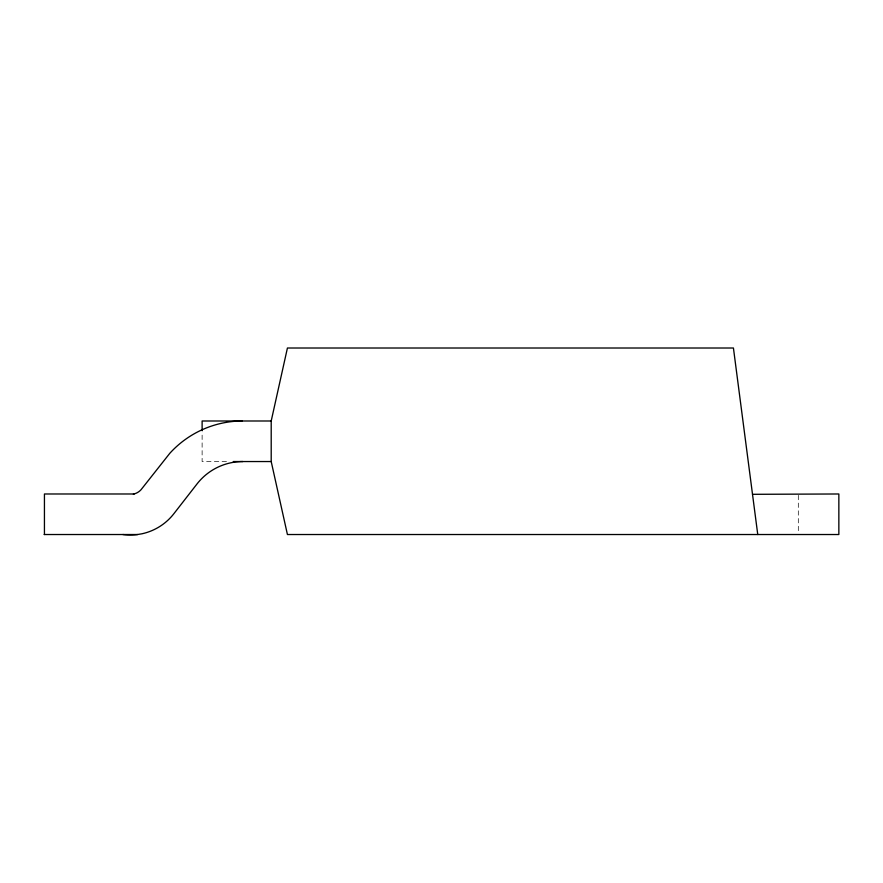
<?xml version="1.0" encoding="UTF-8"?>
<svg xmlns="http://www.w3.org/2000/svg" width="883" height="883" viewBox="0 0 883 883"><rect width="100%" height="100%" fill="white"/><g stroke="black" fill="none" stroke-linecap="round" stroke-linejoin="round"><path stroke-width="0.66" stroke-dasharray="4.42 3.31" d="M226.501 461.544L202.119 461.544L202.119 431.809M798.309 495.33L798.309 533.177"/><path stroke-width="1.32" d="M752.515 494.314L838.85 493.983L838.85 534.524L287.428 534.524L271.202 461.544L271.202 420.992L287.428 348.012L733.431 348.012L757.757 534.524M133.377 494.116L134.613 493.796A14.625 14.625 0 0 0 141.004 489.767L169.801 453.31A98.609 98.609 0 0 1 235.353 421.246L242.052 420.992M271.202 420.992L202.119 420.992L202.119 430.451M233.278 461.544L271.202 461.544M134.172 493.983L44.437 493.983L44.437 534.524M44.15 534.524L137.616 534.524M242.825 461.544A58.035 58.035 0 0 0 197.019 483.95L173.863 513.718A55.21 55.21 0 0 1 141.964 533.785L137.218 534.59A55.21 55.21 0 0 1 122.847 534.524"/></g></svg>
